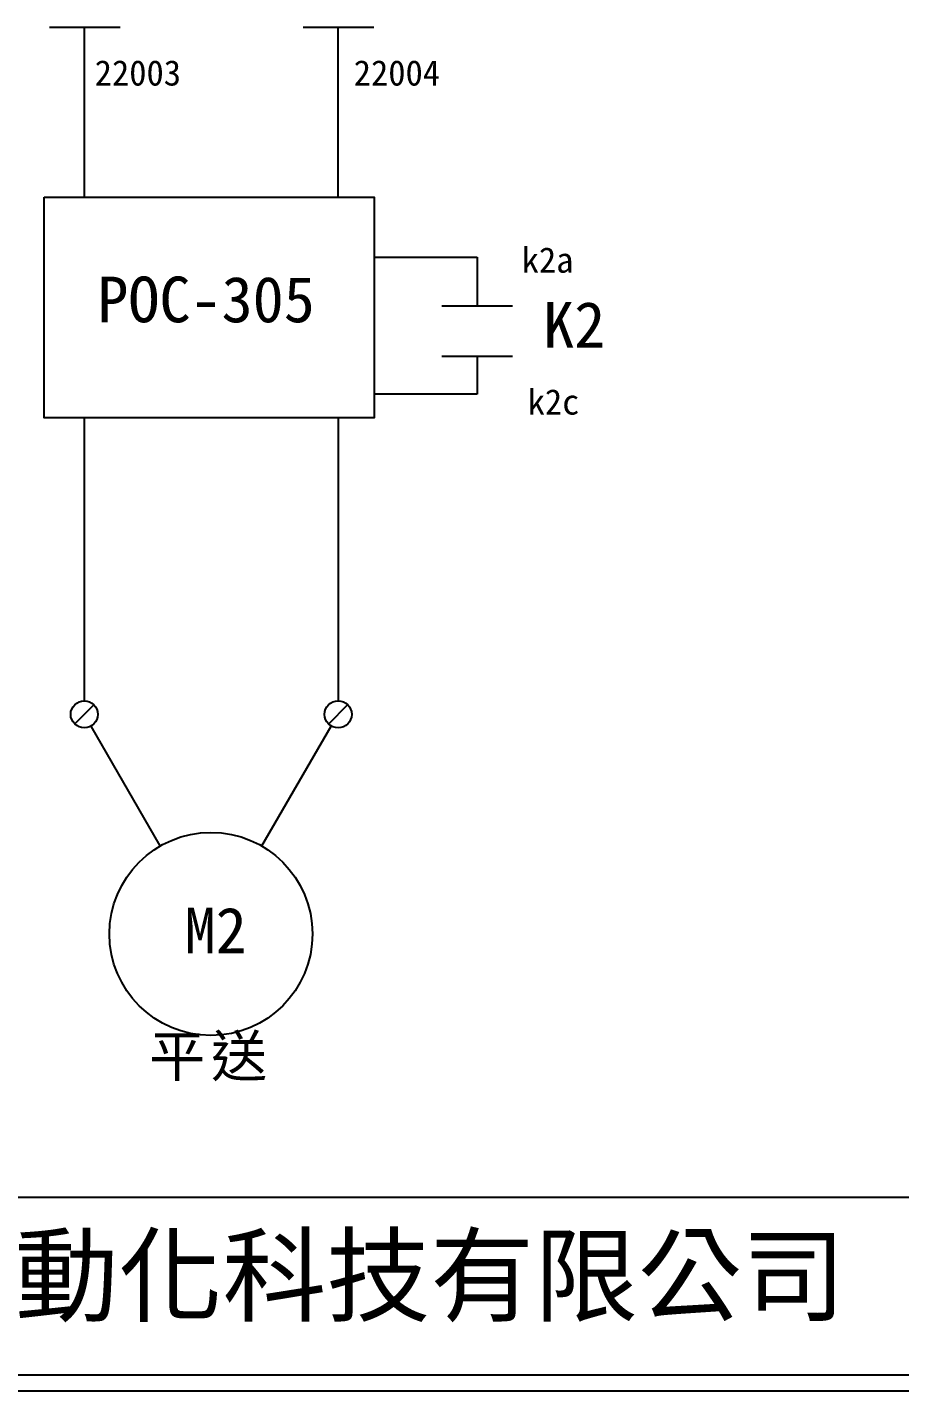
# Model space of a CAD drawing. Extents: x 10 to 297, y 3 to 207.
# Drawn here: x 74.1 to 142.9, y 3 to 110.4 of the extents above; entities that cross this region are included whole.
import ezdxf

# ---------------------------------------------------------------- set-up
doc = ezdxf.new("R2010")
doc.units = 0
doc.layers.get('0').update_dxf_attribs({"linetype": 'CONTINUOUS'})
doc.layers.add('圖框層', color=7, linetype='CONTINUOUS')
doc.layers.add('標尺寸層', color=3, linetype='CONTINUOUS')
doc.styles.add('STSL', font='kaiu.ttf')
doc.styles.add('標楷體', font='kaiu.ttf')

msp = doc.modelspace()

# ---------------------------------------------------------------- linework, layer by layer
at = {"color": 7}
for p, q in [((78.61, 110.42), (78.61, 104.56)), ((98.61, 110.42), (98.61, 104.56)), ((78.61, 104.56), (78.61, 97.03)), ((98.61, 104.56), (98.61, 97.03)), ((78.62, 79.65), (78.63, 57.36)), ((98.62, 79.65), (98.63, 57.36)), ((79.38, 57.05), (77.87, 55.53)), ((99.38, 57.05), (97.87, 55.53)), ((84.61, 45.92), (79.16, 55.36)), ((92.61, 45.92), (98.07, 55.37))]:
    msp.add_line(p, q, dxfattribs=at)
for centre, radius in [((78.63, 56.29), 1.07), ((98.63, 56.29), 1.07), ((88.61, 38.99), 8)]:
    msp.add_circle(centre, radius, dxfattribs=at)
at = {"layer": '圖框層', "color": 7}
for p, q in [((11.25, 18.25), (295.75, 18.25)), ((11.25, 4.25), (295.75, 4.25)), ((10, 3), (297, 3))]:
    msp.add_line(p, q, dxfattribs=at)
at = {"layer": '標尺寸層', "color": 7}
for p, q in [((75.88, 110.42), (81.45, 110.42)), ((78.61, 110.42), (78.61, 104.56)), ((95.88, 110.42), (101.45, 110.42)), ((101.51, 92.31), (109.58, 92.31)), ((109.58, 92.31), (109.58, 88.48)), ((106.8, 88.48), (112.37, 88.48)), ((109.58, 88.48), (112.37, 88.48)), ((106.8, 84.51), (112.37, 84.51)), ((106.8, 84.51), (109.58, 84.51)), ((109.58, 84.51), (109.58, 81.52)), ((109.58, 81.52), (101.46, 81.52))]:
    msp.add_line(p, q, dxfattribs=at)
msp.add_lwpolyline([(75.46, 97.03), (101.46, 97.03), (101.46, 79.65), (75.46, 79.65)], close=True, dxfattribs=at)

# ---------------------------------------------------------------- texts
at = {"color": 7, "insert": (88.61, 30.99), "char_height": 3.25, "width": 24.1454, "attachment_point": 2, "style": '標楷體'}
msp.add_mtext('{\\T1.1;平送}', dxfattribs=at)
at = {"layer": '圖框層', "color": 7, "style": 'STSL'}
for s, height, p in [('22003', 2, (79.45, 105.83)), ('22004', 2, (99.86, 105.83)), ('k2a', 2, (113.09, 91.09)), ('POC-305', 3.6, (79.65, 87.18)), ('K2', 3.6, (114.78, 85.19)), ('k2c', 2, (113.56, 79.91)), ('M2', 3.6, (86.53, 37.47)), ('泓陞自動化科技有限公司', 6, (48.6, 9.08))]:
    msp.add_text(s, height=height, dxfattribs=at).set_placement(p)

doc.saveas('drawing.dxf')
